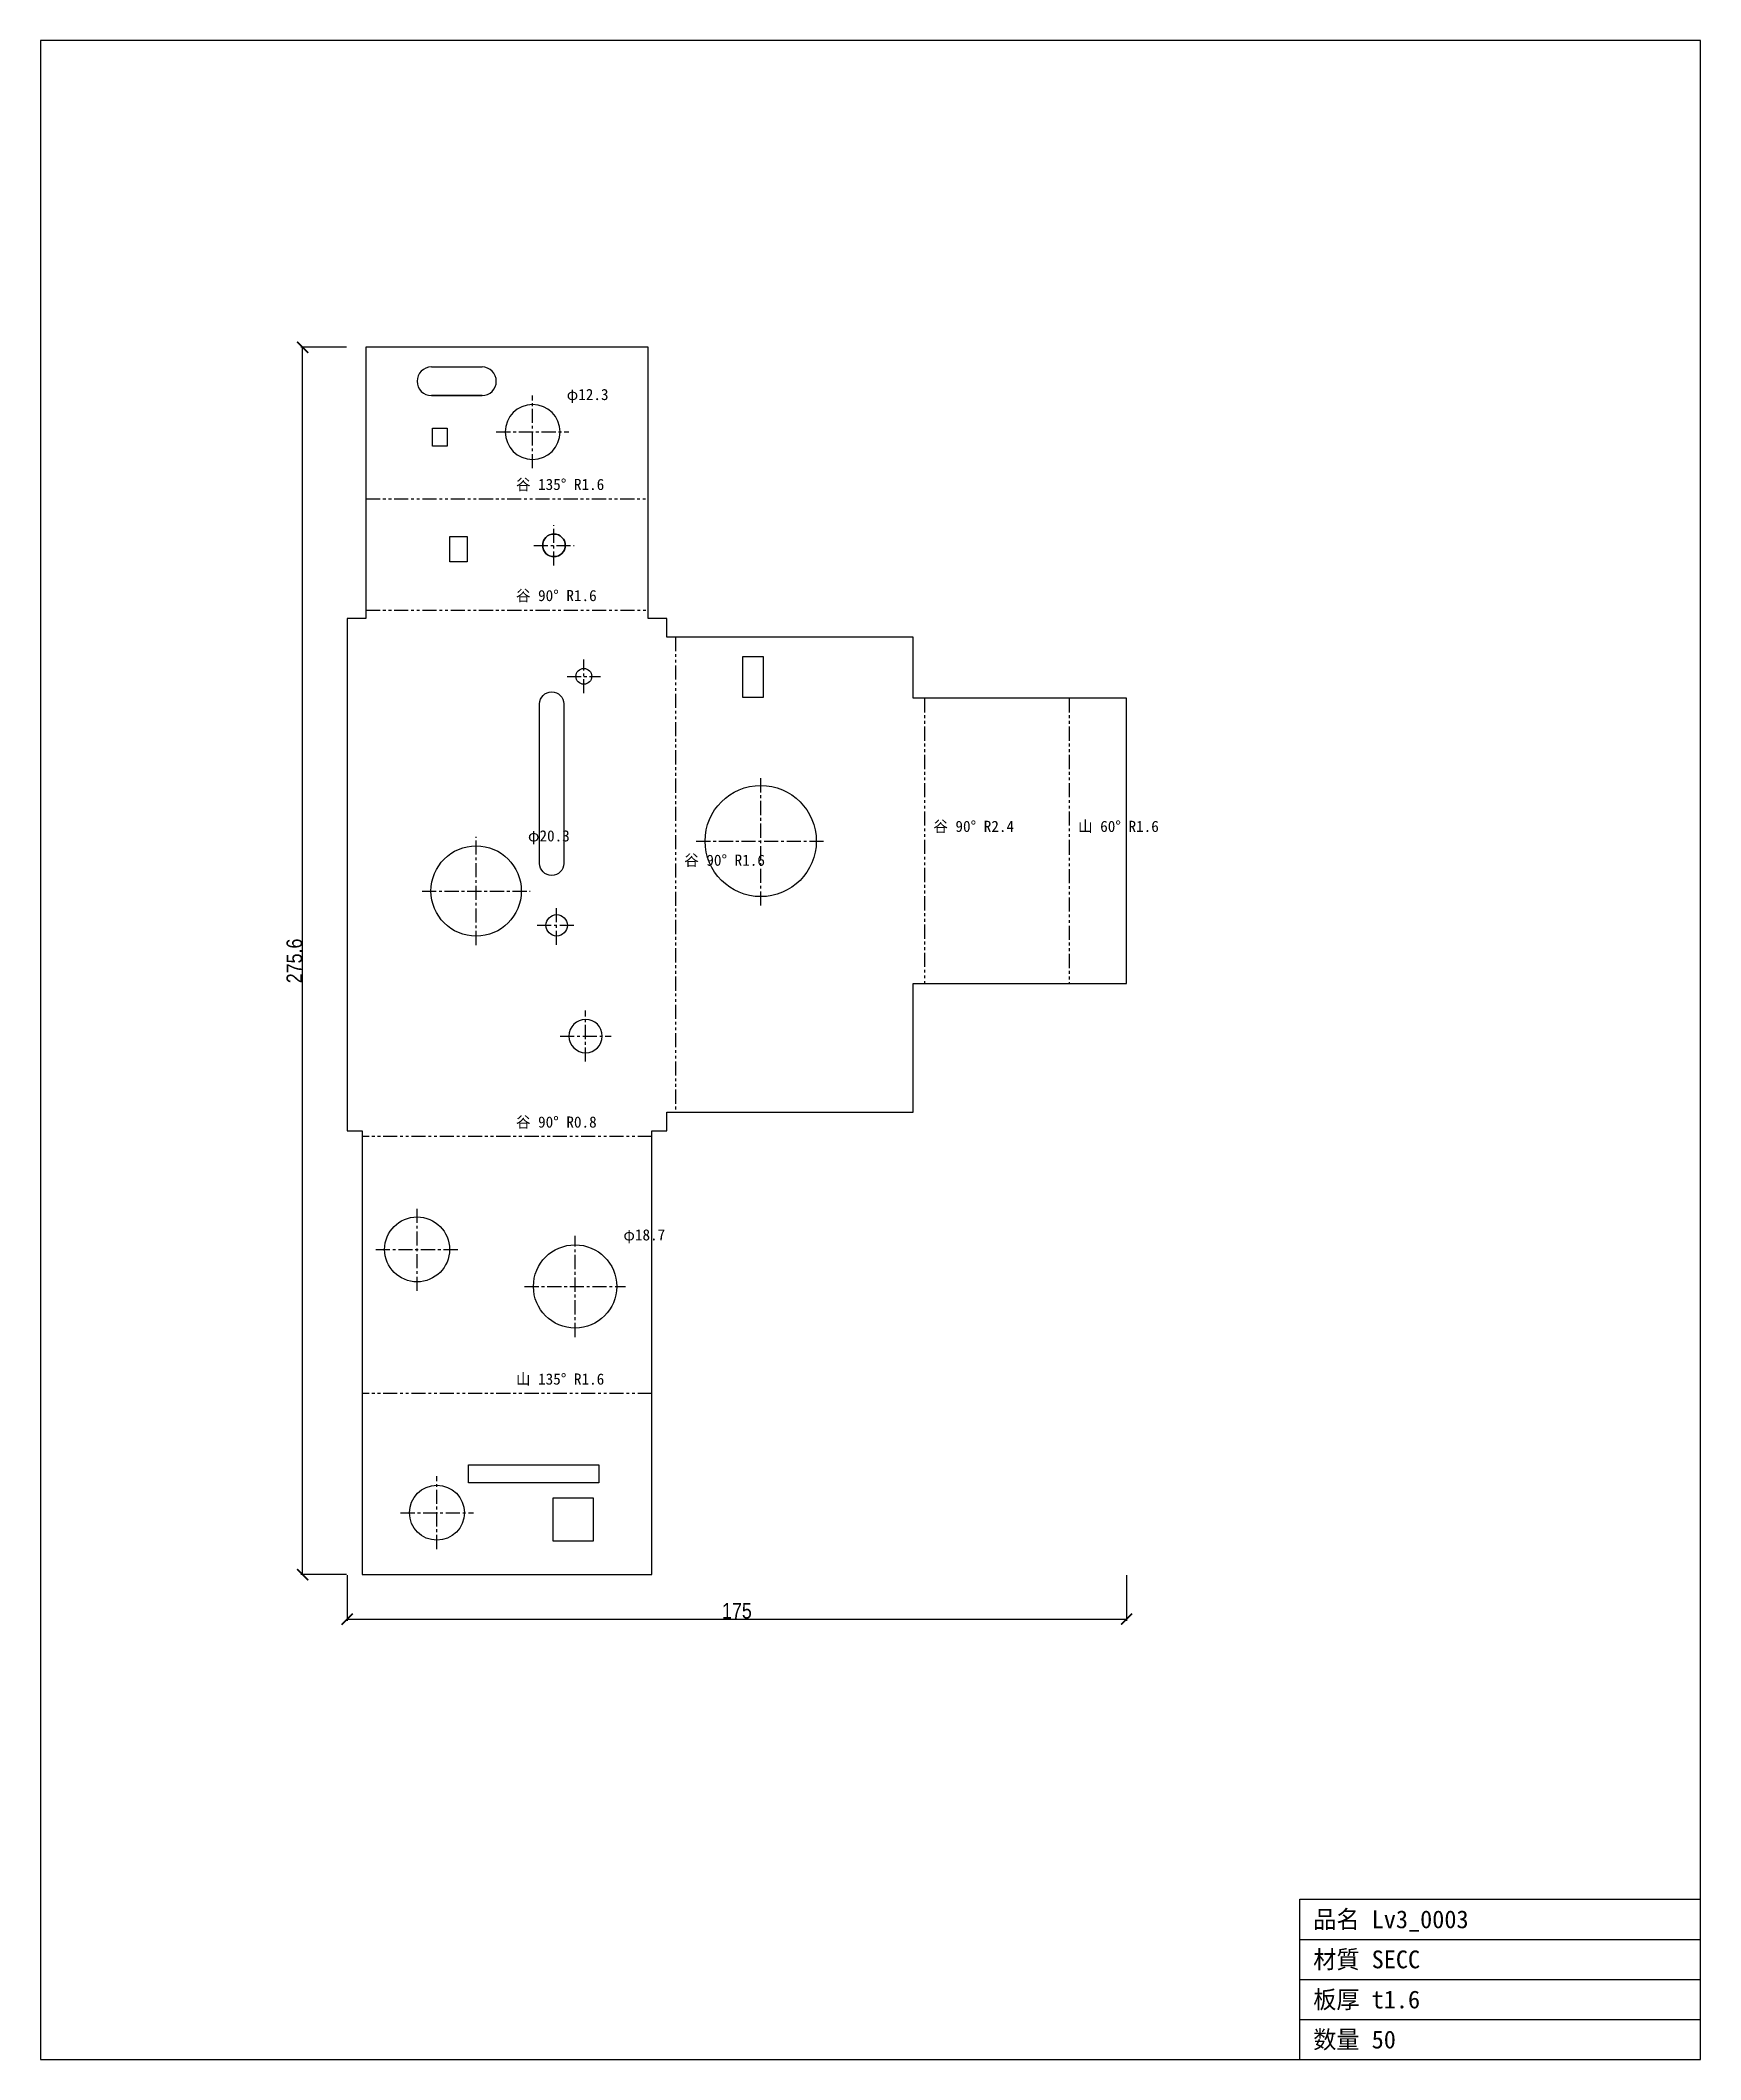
# Model space of a CAD drawing. Header units: millimetres. Extents: x -69 to 304, y -209 to 245.
import ezdxf

# ---------------------------------------------------------------- set-up
doc = ezdxf.new("R2010")
doc.units = ezdxf.units.MM
doc.linetypes.add('CENTER', pattern=[5.08, 3.175, -0.635, 0.635, -0.635])
doc.linetypes.add('PHANTOM', pattern=[6.35, 3.175, -0.635, 0.635, -0.635, 0.635, -0.635])
doc.styles.add('OpenSansCondensed-Light', font='OpenSansCondensed-Light.ttf')
doc.dimstyles.new('EZDXF', dxfattribs={"dimtxt": 0.25, "dimasz": 0.175, "dimexe": 0.375, "dimexo": 0.125, "dimgap": 0.1, "dimtad": 1, "dimlfac": 100, "dimzin": 12, "dimdsep": 46, "dimtxsty": 'OpenSansCondensed-Light', "dimblk": 'ARCHTICK', "dimcen": 2.5, "dimazin": 3, "dimtfac": 0.5, "dimtmove": 2, "dimatfit": 3})

# ---------------------------------------------------------------- blocks, each defined once
blk = doc.blocks.new('HOLE_D3_54')
blk.add_circle((0, 0), 1.77)
blk = doc.blocks.new('_ARCHTICK')
at = {"color": 0, "linetype": 'BYBLOCK', "const_width": 0.15}
blk.add_lwpolyline([(-0.5, -0.5), (0.5, 0.5)], dxfattribs=at)

msp = doc.modelspace()

# ---------------------------------------------------------------- linework, layer by layer
at = {"color": 7, "linetype": 'CONTINUOUS'}
for p, q in [((303.94, 244.86), (-68.9, 244.86)), ((-68.9, 244.86), (-68.9, -208.53)), ((303.94, -208.53), (303.94, 244.86)), ((18.91, 171.53), (30.28, 171.54)), ((23.14, 165.1), (18.9, 165.1)), ((18.91, 165.1), (30.28, 165.1)), ((26.12, 165.1), (23.14, 165.11)), ((27.05, 165.1), (26.12, 165.1)), ((30.28, 165.1), (27.05, 165.1)), ((23.08, 127.79), (23.08, 133.5)), ((23.08, 133.5), (26.91, 133.5)), ((26.91, 133.5), (26.91, 127.79)), ((26.91, 127.79), (23.08, 127.79)), ((88.86, 106.55), (93.44, 106.55)), ((88.86, 97.29), (88.86, 106.55)), ((93.43, 106.55), (93.43, 97.29)), ((93.43, 97.29), (88.86, 97.29)), ((27.27, -79.03), (27.27, -75)), ((27.27, -75), (56.54, -75)), ((56.54, -75), (56.54, -79.03)), ((56.54, -79.03), (27.27, -79.03)), ((46.25, -92.13), (46.25, -82.39)), ((46.25, -82.39), (48.12, -82.39)), ((48.12, -82.39), (48.35, -82.39)), ((48.35, -82.39), (49.34, -82.39)), ((49.34, -82.39), (55.21, -82.4)), ((55.21, -82.39), (55.21, -92.13)), ((55.21, -92.13), (46.25, -92.13)), ((213.94, -208.53), (213.94, -172.53)), ((213.94, -172.53), (303.94, -172.53)), ((213.94, -181.53), (303.94, -181.53)), ((213.94, -190.53), (303.94, -190.53)), ((213.94, -199.53), (303.94, -199.53)), ((-68.9, -208.53), (303.94, -208.53))]:
    msp.add_line(p, q, dxfattribs=at)
at = {"color": 1, "linetype": 'CENTER'}
for p, q in [((41.65, 148.79), (41.65, 165.1)), ((33.49, 156.94), (49.8, 156.94)), ((46.44, 126.95), (46.44, 136.02)), ((41.91, 131.48), (50.98, 131.48)), ((53.14, 98.29), (53.14, 105.83)), ((49.37, 102.06), (56.91, 102.06)), ((92.87, 50.6), (92.87, 79.56)), ((28.96, 41.71), (28.96, 66)), ((78.39, 65.08), (107.35, 65.08)), ((16.81, 53.86), (41.1, 53.86)), ((47.04, 41.76), (47.04, 50.57)), ((42.64, 46.16), (51.45, 46.16)), ((53.55, 15.55), (53.55, 27.03)), ((47.81, 21.29), (59.29, 21.29)), ((15.7, -35.91), (15.7, -17.32)), ((6.41, -26.61), (25, -26.61)), ((51.18, -46.28), (51.18, -23.59)), ((39.84, -34.93), (62.53, -34.93)), ((20.16, -93.9), (20.16, -77.56)), ((11.99, -85.73), (28.33, -85.73))]:
    msp.add_line(p, q, dxfattribs=at)
at = {"color": 3, "linetype": 'PHANTOM'}
for p, q in [((4.2, 141.91), (35.91, 141.91)), ((35.91, 141.91), (67.61, 141.91)), ((4.2, 116.95), (67.61, 116.95)), ((73.7, 110.86), (73.7, 4.2)), ((129.64, 97.13), (129.64, 33.12)), ((162.15, 97.13), (162.15, 65.13)), ((162.15, 65.13), (162.15, 33.12)), ((68.41, -1.26), (3.4, -1.26)), ((68.41, -58.97), (3.4, -58.97))]:
    msp.add_line(p, q, dxfattribs=at)
at = {"color": 7, "linetype": 'CONTINUOUS'}
for points in [[(3.4, 0), (3.4, -99.63), (68.41, -99.63), (68.41, 0), (71.81, 0), (71.81, 4.2), (127.13, 4.2), (127.13, 33.12), (175.04, 33.12), (175.04, 97.13), (127.13, 97.13), (127.13, 110.86), (71.81, 110.86), (71.81, 115.06), (67.61, 115.06), (67.61, 175.96), (4.2, 175.96), (4.2, 115.06), (0, 115.06), (0, 0)], [(19.14, 153.76), (19.14, 157.78), (22.42, 157.78), (22.42, 153.76)]]:
    msp.add_lwpolyline(points, close=True, dxfattribs=at)
msp.add_lwpolyline([(43.22, 60.06), (43.22, 95.88, -1), (48.64, 95.88), (48.64, 60.06, -1)], format="xyb", close=True, dxfattribs=at)
for centre, radius in [((46.44, 131.48), 2.54), ((92.87, 65.08), 12.48), ((28.96, 53.86), 10.14), ((47.04, 46.16), 2.4), ((15.7, -26.61), 7.29), ((51.18, -34.93), 9.35), ((20.16, -85.73), 6.17)]:
    msp.add_circle(centre, radius, dxfattribs=at)
for centre, radius, start, end in [((18.91, 168.32), 3.21, 90, -90), ((30.28, 168.32), 3.21, -90, 90), ((41.65, 156.94), 6.16, 0, 180), ((41.65, 156.94), 6.16, 180, 0), ((46.44, 131.48), 2.54, 0, 180), ((46.44, 131.48), 2.54, 180, 0), ((53.55, 21.29), 3.74, 0, 180), ((53.55, 21.29), 3.74, 180, 0)]:
    msp.add_arc(centre, radius, start, end, dxfattribs=at)

# ---------------------------------------------------------------- block references
msp.add_blockref('HOLE_D3_54', (53.14, 102.06), dxfattribs=at)

# ---------------------------------------------------------------- texts
at = {"color": 2}
for s, height, p in [('φ12.3', 2.5, (49.3, 164.1)), ('谷 135° R1.6', 2.5, (37.91, 143.91)), ('谷 90° R1.6', 2.5, (37.91, 118.95)), ('谷 90° R2.4', 2.5, (131.64, 67.13)), ('山 60° R1.6', 2.5, (164.15, 67.13)), ('φ20.3', 2.5, (40.6, 65)), ('谷 90° R1.6', 2.5, (75.7, 59.53)), ('谷 90° R0.8', 2.5, (37.91, 0.74)), ('φ18.7', 2.5, (62.03, -24.59)), ('山 135° R1.6', 2.5, (37.91, -56.97)), ('品名 Lv3_0003', 4, (216.94, -179.03)), ('材質 SECC', 4, (216.94, -188.03)), ('板厚 t1.6', 4, (216.94, -197.03)), ('数量 50', 4, (216.94, -206.03))]:
    msp.add_text(s, height=height, dxfattribs=at).set_placement(p)

# ---------------------------------------------------------------- dimensions: what is measured, and where the dimension line sits
at = {"color": 8}
msp.add_linear_dim(base=(-10, -99.63), p1=(0, -99.63), p2=(0, 175.96), angle=90, dimstyle='EZDXF', override={"dimtxt": 3.5, "dimasz": 2.5, "dimdec": 1, "dimlfac": 1}, dxfattribs=at).render()
msp.add_linear_dim(base=(0, -109.63), p1=(0, -99.63), p2=(175.04, -99.63), dimstyle='EZDXF', override={"dimtxt": 3.5, "dimasz": 2.5, "dimdec": 1, "dimlfac": 1}, dxfattribs=at).render()

doc.saveas('drawing.dxf')
